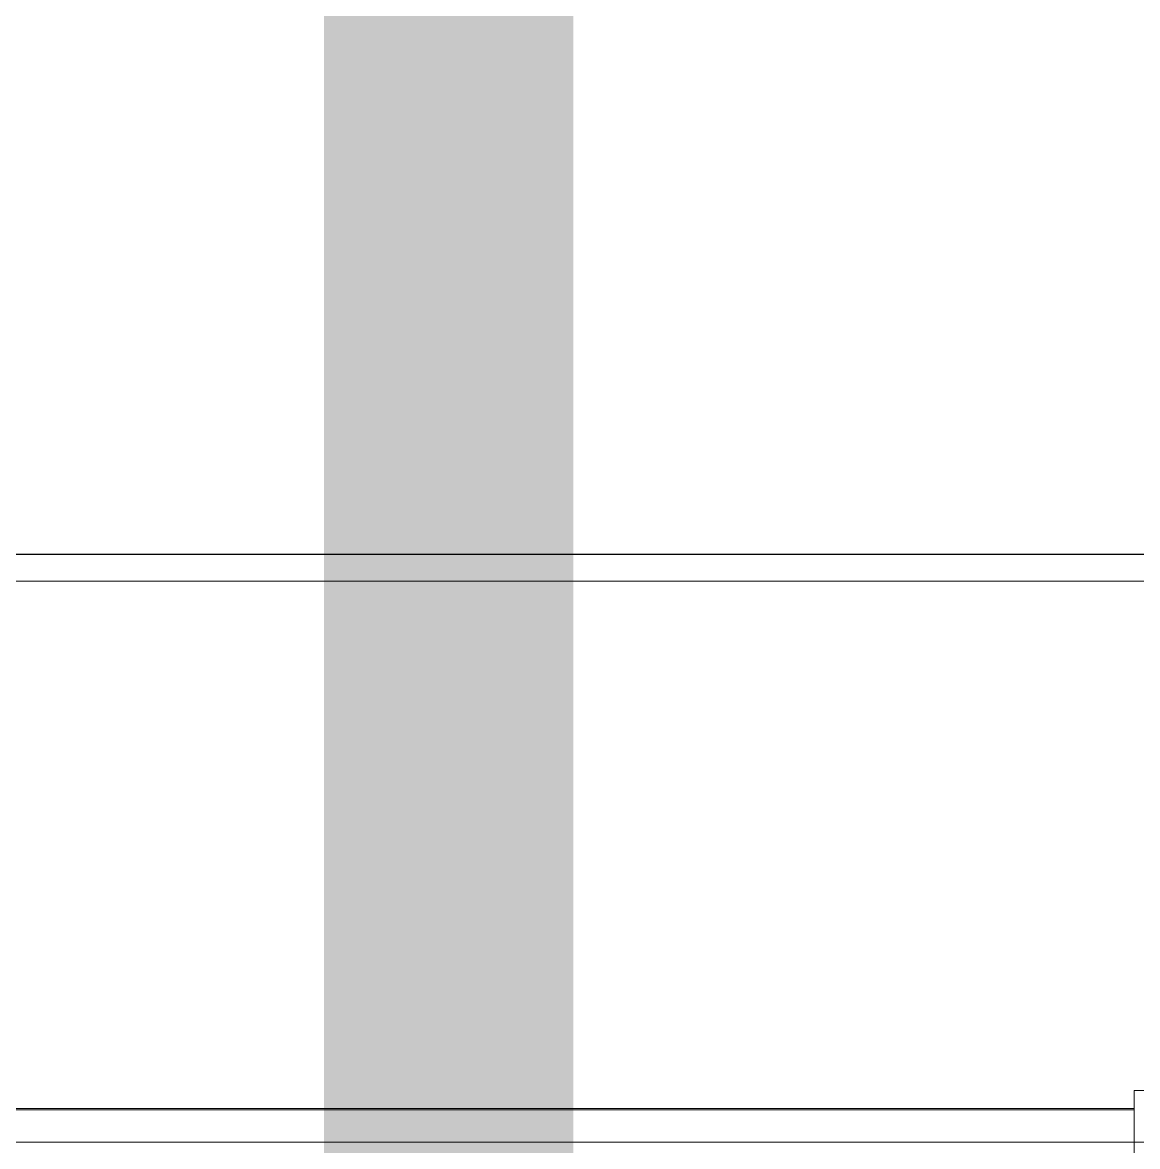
# Model space of a CAD drawing. Extents: x 27938 to 1042331, y -235042 to 1535213.
# Drawn here: x 690102.5 to 690348.6, y 673276.4 to 673524.5 of the extents above; entities that cross this region are included whole.
import ezdxf

# ---------------------------------------------------------------- set-up
doc = ezdxf.new("R2010")
doc.units = 0
doc.header["$LTSCALE"] = 1000
doc.header["$MEASUREMENT"] = 0
doc.layers.add('PIPE-污水', color=2, linetype='W')
doc.layers.add('看线', color=251, linetype='Continuous')
doc.layers.add('平面-空调预留孔', color=173, linetype='Continuous', lineweight=15)
doc.styles.get("Standard").update_dxf_attribs({"font": 'gbenor.shx', "bigfont": 'gbcbig.shx'})
doc.linetypes.add('W', pattern='A,3,-0.2,["W",Standard,S=0.25,R=0,X=-0.1,Y=-0.115],-0.2', length=3.4)

# ---------------------------------------------------------------- blocks, each defined once
blk = doc.blocks.new('gdgdgdrgdfsfs')
at = {"layer": '平面-空调预留孔', "color": 0}
for p, q in [((703030.02, 763961.62), (701455.02, 763961.62)), ((701455.02, 763849.22), (701461.18, 763849.22)), ((701461.18, 763849.22), (701461.18, 763834.7)), ((703023.86, 763845.19), (701461.18, 763845.19)), ((703023.86, 763844.89), (701461.18, 763844.89)), ((701461.18, 763837.76), (701452.7, 763837.76)), ((703023.86, 763837.79), (701461.18, 763837.79))]:
    blk.add_line(p, q, dxfattribs=at)

msp = doc.modelspace()

# ---------------------------------------------------------------- linework, layer by layer
at = {"layer": 'PIPE-污水', "const_width": 55}
msp.add_lwpolyline([(690196.58, 673827.17), (690196.58, 672938.78)], dxfattribs=at)
at = {"layer": '看线', "color": 8, "ltscale": 0.5}
msp.add_lwpolyline([(686116.59, 673407.17), (690566.58, 673407.16)], dxfattribs=at)

# ---------------------------------------------------------------- block references
at = {"layer": '平面-空调预留孔', "color": 8, "xscale": -1}
msp.add_blockref('gdgdgdrgdfsfs', (1391809.1, -90560.39), dxfattribs=at)

doc.saveas('drawing.dxf')
